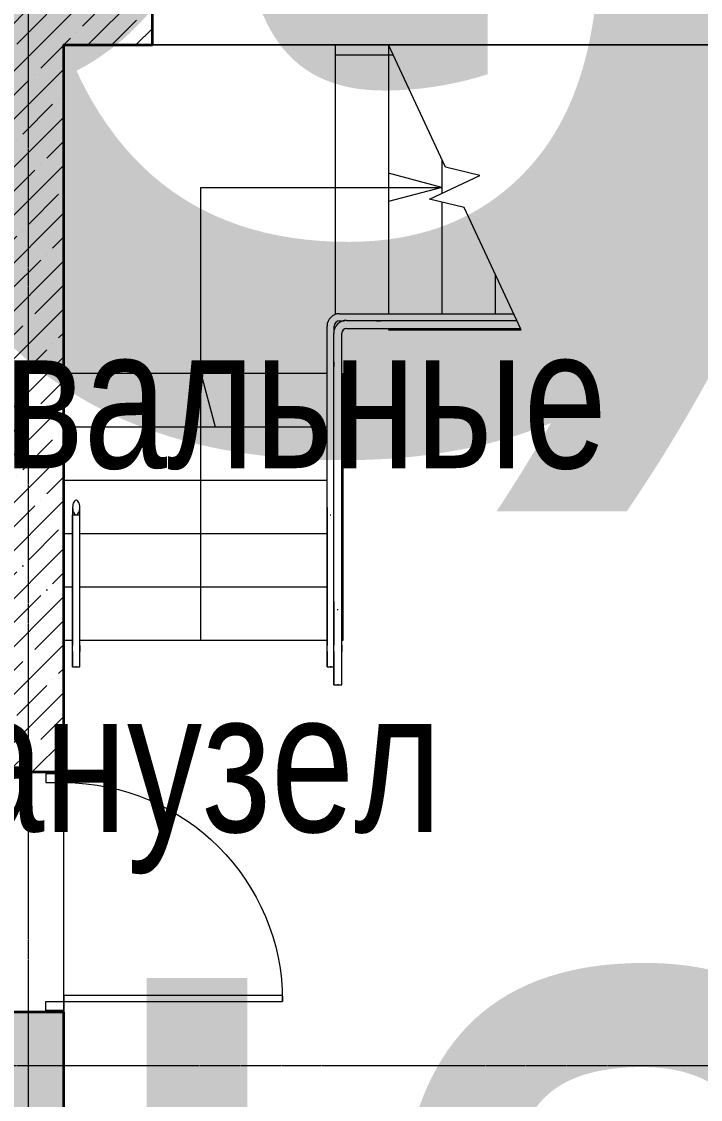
# Model space of a CAD drawing. Header units: millimetres. Extents: x 0 to 168960, y -92093 to 443706.
# Drawn here: x 35904 to 39720, y 146063 to 152119 of the extents above; entities that cross this region are included whole.
import ezdxf
from ezdxf.enums import TextEntityAlignment as Align

# ---------------------------------------------------------------- set-up
doc = ezdxf.new("R2018")
doc.units = ezdxf.units.MM
doc.linetypes.add('HIDDEN', pattern=[0.375, 0.25, -0.125])
doc.linetypes.add('осевая', pattern=[50.8, 31.75, -6.35, 6.35, -6.35])
for name, color, linetype, lineweight in [('_0', 7, 'Continuous', 15), ('АР_Двери', 250, 'Continuous', 9), ('АР_Названия помещений', 124, 'Continuous', 5), ('АР_Номер помещения', 1, 'Continuous', 25), ('АР_Окна БЛОК', 250, 'Continuous', 13), ('АР_Помещения_площадь', 19, 'Continuous', 9), ('АР_Фасад', 7, 'Continuous', 15), ('Верхние поручни', 7, 'Continuous', 9), ('Лестницы', 250, 'Continuous', 13), ('Основная ГКЛ', 250, 'Continuous', 9), ('Перила', 7, 'Continuous', 9), ('Поручни', 7, 'Continuous', 9)]:
    doc.layers.add(name, color=color, linetype=linetype, lineweight=lineweight)
doc.layers.add('АР_Сущ.Несущая стена', color=7, linetype='Continuous')
doc.styles.add('ISOCPEUR', font='isocpeur.ttf', dxfattribs={"height": 175})
doc.styles.get("Standard").update_dxf_attribs({"font": 'arial.ttf'})

# ---------------------------------------------------------------- blocks, each defined once
blk = doc.blocks.new('ОКНО 5110')
at = {"layer": 'АР_Окна БЛОК', "color": 8, "ltscale": 0.1}
for points in [[(150061.5, -76460.3), (144951.5, -76460.3), (144951.5, -76390.3), (150061.5, -76390.3)], [(145021.5, -76460.3), (144951.5, -76460.3), (144951.5, -76390.3), (145021.5, -76390.3)], [(146282.4, -76460.3), (146212.4, -76460.3), (146212.4, -76390.3), (146282.4, -76390.3)], [(147543.3, -76460.3), (147473.3, -76460.3), (147473.3, -76390.3), (147543.3, -76390.3)], [(148802.4, -76460.3), (148732.4, -76460.3), (148732.4, -76390.3), (148802.4, -76390.3)], [(150061.5, -76460.3), (149991.5, -76460.3), (149991.5, -76390.3), (150061.5, -76390.3)]]:
    blk.add_lwpolyline(points, close=True, dxfattribs=at)
for points in [[(146212.4, -76425.3), (145021.5, -76425.3)], [(147473.3, -76425.3), (146282.4, -76425.3)], [(148732.4, -76425.3), (147543.3, -76425.3)], [(149991.5, -76425.3), (148802.4, -76425.3)]]:
    blk.add_lwpolyline(points, dxfattribs=at)
at = {"layer": 'АР_Фасад', "color": 8, "ltscale": 0.1}
blk.add_lwpolyline([(150061.5, -76950.3), (144951.5, -76950.3), (144951.5, -76390.3), (150061.5, -76390.3)], close=True, dxfattribs=at)
blk = doc.blocks.new('Тип верхнего поручня - Верхний поручень_Внутренний_-3833707-1 этаж Клад')
at = {"layer": 'Верхние поручни', "color": 8}
for p, q in [((14229.5, 42339.5), (14229.5, 42093.8)), ((14274.5, 42093.8), (14274.5, 42339.5)), ((14249.6, 42293.8), (14254.3, 42293.8)), ((14229.5, 42058.3), (14229.5, 41971.4)), ((14274.5, 41971.4), (14274.5, 42058.3)), ((14229.5, 41971.4), (14229.5, 41871.4)), ((14274.5, 41871.4), (14274.5, 41971.4)), ((14254.3, 41871.4), (14249.6, 41871.4))]:
    blk.add_line(p, q, dxfattribs=at)
at = {"layer": 'Верхние поручни', "color": 8, "flags": 128}
for points in [[(14229.5, 42058.3), (14229.5, 42061.2), (14229.5, 42064), (14229.5, 42066.9), (14229.5, 42069.8), (14229.5, 42072.7), (14229.5, 42075.5), (14229.5, 42078.3), (14229.5, 42081.1), (14229.5, 42083.8), (14229.5, 42086.5), (14229.5, 42089.1), (14229.5, 42091.7), (14229.5, 42093.8)], [(14274.5, 42093.8), (14274.5, 42091.2), (14274.5, 42088.6), (14274.5, 42086), (14274.5, 42083.3), (14274.5, 42080.5), (14274.5, 42077.8), (14274.5, 42075), (14274.5, 42072.1), (14274.5, 42069.3), (14274.5, 42066.4), (14274.5, 42063.5), (14274.5, 42060.6), (14274.5, 42058.3)]]:
    blk.add_lwpolyline(points, dxfattribs=at)
blk = doc.blocks.new('Тип верхнего поручня - Верхний поручень_Внутренний_-V48-1 этаж Клад')
at = {"layer": 'Верхние поручни', "color": 8}
for p, q in [((14302, 43918.9), (14469.3, 43918.9)), ((14469.3, 43918.9), (14493.1, 43918.9)), ((14493.1, 43918.9), (15258.6, 43918.9)), ((15279.6, 43873.9), (15258.6, 43918.9)), ((14302, 43873.9), (14469.3, 43873.9)), ((14469.3, 43873.9), (14493.1, 43873.9)), ((14493.1, 43873.9), (15279.6, 43873.9)), ((14229.5, 43684.5), (14229.5, 43846.4)), ((14274.5, 43684.5), (14274.5, 43846.4)), ((14229.5, 43659.9), (14229.5, 43684.5)), ((14274.5, 43659.9), (14274.5, 43684.5)), ((14229.5, 42082.8), (14229.5, 43659.9)), ((14274.5, 42082.8), (14274.5, 43659.9)), ((14229.5, 42058.3), (14229.5, 42082.8)), ((14229.5, 41871.4), (14229.5, 42058.3)), ((14274.5, 42058.3), (14274.5, 42082.8)), ((14274.5, 41871.4), (14274.5, 42058.3)), ((14229.5, 41871.4), (14274.5, 41871.4))]:
    blk.add_line(p, q, dxfattribs=at)
for radius in [72.5, 27.5]:
    blk.add_arc((14302, 43846.4), radius, 90, 180, dxfattribs=at)
blk = doc.blocks.new('Тип перил - Перила_Внутренний_-3833727-1 этаж Клад')
at = {"layer": 'Перила', "color": 8}
for p, q in [((14192, 42867.7), (14192, 42092.6)), ((14209.9, 42827.1), (14214.1, 42827.1)), ((14192, 42058.3), (14192, 41971.4)), ((14214.3, 41971.4), (14209.6, 41971.4))]:
    blk.add_line(p, q, dxfattribs=at)
at = {"layer": 'Перила', "color": 8, "flags": 128}
blk.add_lwpolyline([(14192, 42058.3), (14192, 42061.1), (14192, 42063.8), (14192, 42066.6), (14192, 42069.4), (14192, 42072.2), (14192, 42074.9), (14192, 42077.6), (14192, 42080.3), (14192, 42082.9), (14192, 42085.5), (14192, 42088.1), (14192, 42090.6), (14192, 42092.6)], dxfattribs=at)
blk = doc.blocks.new('Тип перил - Перила_Внутренний_-V49-1 этаж Клад')
at = {"layer": 'Перила', "color": 8}
for p, q in [((14262, 43956.4), (14469.3, 43956.4)), ((14262, 43916.4), (14289.4, 43916.4)), ((14469.3, 43956.4), (14493.1, 43956.4)), ((14469.3, 43916.4), (14493.1, 43916.4)), ((14493.1, 43956.4), (15241.1, 43956.4)), ((15258.6, 43918.9), (15241.1, 43956.4)), ((14192, 43684.5), (14192, 43886.4)), ((14232, 43858.9), (14232, 43886.4)), ((14192, 43659.9), (14192, 43684.5)), ((14232, 43659.9), (14232, 43684.5)), ((14192, 42082.8), (14192, 43659.9)), ((14192, 42058.3), (14192, 42082.8)), ((14192, 41971.4), (14192, 42058.3)), ((14192, 41971.4), (14229.5, 41971.4))]:
    blk.add_line(p, q, dxfattribs=at)
for radius in [70, 30]:
    blk.add_arc((14262, 43886.4), radius, 90, 180, dxfattribs=at)
blk = doc.blocks.new('Ограждение - Ограждение-3834135-1 этаж Клад')
at = {"layer": 'Перила', "color": 8}
for p, q in [((12762, 42867.7), (12762, 42092.6)), ((12802, 42092.6), (12802, 42867.7)), ((12762, 42058.3), (12762, 41971.4)), ((12802, 41971.4), (12802, 42058.3)), ((12784.3, 41971.4), (12779.6, 41971.4))]:
    blk.add_line(p, q, dxfattribs=at)
at = {"layer": 'Перила', "color": 8, "flags": 128}
for points in [[(12762, 42058.3), (12762, 42061.1), (12762, 42063.8), (12762, 42066.6), (12762, 42069.4), (12762, 42072.2), (12762, 42074.9), (12762, 42077.6), (12762, 42080.3), (12762, 42082.9), (12762, 42085.5), (12762, 42088.1), (12762, 42090.6), (12762, 42092.6)], [(12802, 42092.6), (12802, 42090.1), (12802, 42087.6), (12802, 42085), (12802, 42082.4), (12802, 42079.8), (12802, 42077.1), (12802, 42074.4), (12802, 42071.6), (12802, 42068.9), (12802, 42066.1), (12802, 42063.3), (12802, 42060.5), (12802, 42058.3)]]:
    blk.add_lwpolyline(points, dxfattribs=at)
at = {"layer": 'Поручни', "color": 8, "flags": 128}
for points in [[(12802, 42867.7), (12801.5, 42876.2), (12800.2, 42884.3), (12798.2, 42891.7), (12795.4, 42898), (12792, 42903), (12788.2, 42906.5), (12784.1, 42908.3), (12779.9, 42908.3), (12775.8, 42906.5), (12772, 42903), (12768.6, 42898), (12765.8, 42891.7), (12763.7, 42884.3), (12762.4, 42876.2), (12762, 42867.7)], [(12762, 42867.7), (12762.4, 42859.2), (12763.7, 42851.1), (12765.8, 42843.7), (12768.6, 42837.4), (12772, 42832.4), (12775.8, 42828.9), (12779.9, 42827.1), (12784.1, 42827.1), (12788.2, 42828.9), (12792, 42832.4), (12795.4, 42837.4), (12798.2, 42843.7), (12800.2, 42851.1), (12801.5, 42859.2), (12802, 42867.7)]]:
    blk.add_lwpolyline(points, dxfattribs=at)
blk = doc.blocks.new('Тип перил - Перила_Внутренний_-3834719-1 этаж Клад')
at = {"layer": 'Перила', "color": 8}
for p, q in [((12762, 42867.7), (12762, 42092.6)), ((12802, 42092.6), (12802, 42867.7)), ((12762, 42058.3), (12762, 41971.4)), ((12802, 41971.4), (12802, 42058.3)), ((12784.3, 41971.4), (12779.6, 41971.4))]:
    blk.add_line(p, q, dxfattribs=at)
at = {"layer": 'Перила', "color": 8, "flags": 128}
for points in [[(12802, 42867.7), (12801.5, 42876.2), (12800.2, 42884.3), (12798.2, 42891.7), (12795.4, 42898), (12792, 42903), (12788.2, 42906.5), (12784.1, 42908.3), (12779.9, 42908.3), (12775.8, 42906.5), (12772, 42903), (12768.6, 42898), (12765.8, 42891.7), (12763.7, 42884.3), (12762.4, 42876.2), (12762, 42867.7)], [(12762, 42867.7), (12762.4, 42859.2), (12763.7, 42851.1), (12765.8, 42843.7), (12768.6, 42837.4), (12772, 42832.4), (12775.8, 42828.9), (12779.9, 42827.1), (12784.1, 42827.1), (12788.2, 42828.9), (12792, 42832.4), (12795.4, 42837.4), (12798.2, 42843.7), (12800.2, 42851.1), (12801.5, 42859.2), (12802, 42867.7)], [(12762, 42058.3), (12762, 42061.1), (12762, 42063.8), (12762, 42066.6), (12762, 42069.4), (12762, 42072.2), (12762, 42074.9), (12762, 42077.6), (12762, 42080.3), (12762, 42082.9), (12762, 42085.5), (12762, 42088.1), (12762, 42090.6), (12762, 42092.6)], [(12802, 42092.6), (12802, 42090.1), (12802, 42087.6), (12802, 42085), (12802, 42082.4), (12802, 42079.8), (12802, 42077.1), (12802, 42074.4), (12802, 42071.6), (12802, 42068.9), (12802, 42066.1), (12802, 42063.3), (12802, 42060.5), (12802, 42058.3)]]:
    blk.add_lwpolyline(points, dxfattribs=at)
blk = doc.blocks.new('Тип перил - Перила_Внутренний_-V50-1 этаж Клад')
at = {"layer": 'Перила', "color": 8}
for p, q in [((12762, 42826.9), (12802, 42826.9)), ((12762, 42082.8), (12762, 42826.9)), ((12802, 42082.8), (12802, 42826.9)), ((12762, 42058.3), (12762, 42082.8)), ((12762, 41971.4), (12762, 42058.3)), ((12802, 42058.3), (12802, 42082.8)), ((12802, 41971.4), (12802, 42058.3)), ((12762, 41971.4), (12802, 41971.4))]:
    blk.add_line(p, q, dxfattribs=at)
blk = doc.blocks.new('A$C56e3f236')
at = {"layer": 'Лестницы', "color": 8}
for p, q in [((1545, 0), (1545, -1510)), ((1845, 0), (1845, -1510)), ((2165.2, -686.7), (1845, 0)), ((2145, -643.4), (2145, -834.1)), ((2145, -800), (1845, -719.6)), ((2359.7, -734), (2165.2, -686.7)), ((2076.4, -866), (2359.7, -734)), ((790, -800), (2145, -800)), ((790, -2145), (790, -800)), ((2145, -800), (1845, -880.4)), ((2270.9, -913.3), (2076.4, -866)), ((2145, -882.7), (2145, -1510)), ((2566.6, -1547.5), (2270.9, -913.3)), ((2445, -1286.7), (2445, -1510)), ((1845, -1592.5), (1845, -1600)), ((1845, -1600), (2145, -1600)), ((2145, -1592.5), (2145, -1600)), ((2145, -1600), (2445, -1600)), ((2445, -1592.5), (2445, -1600)), ((2445, -1600), (2591.1, -1600)), ((2591.1, -1600), (2587.6, -1592.5)), ((20, -1845), (1500, -1845)), ((790, -1845), (709.6, -2145)), ((790, -1845), (870.4, -2145)), ((1590, -2145), (1590, -1845)), ((20, -2145), (1500, -2145)), ((790, -2445), (790, -2145)), ((1582.5, -2145), (1590, -2145)), ((1590, -2445), (1590, -2145)), ((20, -2445), (1500, -2445)), ((790, -2745), (790, -2445)), ((1582.5, -2445), (1590, -2445)), ((1590, -2745), (1590, -2445)), ((20, -2745), (70, -2745)), ((110, -2745), (1500, -2745)), ((790, -3045), (790, -2745)), ((1582.5, -2745), (1590, -2745)), ((1590, -3045), (1590, -2745)), ((20, -3045), (70, -3045)), ((110, -3045), (1500, -3045)), ((790, -3345), (790, -3045)), ((1582.5, -3045), (1590, -3045)), ((1590, -3345), (1590, -3045)), ((20, -3345), (70, -3345)), ((110, -3345), (1500, -3345)), ((1582.5, -3345), (1590, -3345))]:
    blk.add_line(p, q, dxfattribs=at)
for name in ['Тип перил - Перила_Внутренний_-V49-1 этаж Клад', 'Тип верхнего поручня - Верхний поручень_Внутренний_-V48-1 этаж Клад', 'Ограждение - Ограждение-3834135-1 этаж Клад', 'Тип перил - Перила_Внутренний_-3834719-1 этаж Клад', 'Тип перил - Перила_Внутренний_-3833727-1 этаж Клад', 'Тип перил - Перила_Внутренний_-V50-1 этаж Клад', 'Тип верхнего поручня - Верхний поручень_Внутренний_-3833707-1 этаж Клад']:
    blk.add_blockref(name, (-12692, -45466.4), dxfattribs=at)
blk = doc.blocks.new('1 этаж')
at = {"layer": 'АР_Сущ.Несущая стена', "lineweight": 5, "ltscale": 10000}
h = blk.add_hatch(dxfattribs=at)
h.set_pattern_fill('ANSI35', color=8, scale=30)
h.set_pattern_definition([(45, (-223293.5, 82888.7), (-134.70384, 134.70384), []), (45, (-223158.8, 82888.7), (-134.70384, 134.70384), [238.125, -47.625, 0, -47.625])])
h.paths.add_polyline_path([(-78342, 6108.9), (-79035.2, 6108.9), (-79035.2, 1853.6), (-78840.2, 1853.6), (-78840.2, 5938.4), (-78358.4, 5938.4), (-78358.4, 5940.3), (-78342, 5940.3)])
h.paths.add_polyline_path([(-78342, 6498.4), (-79035.2, 6498.4), (-79035.2, 6108.9), (-78342, 6108.9)])
h.paths.add_polyline_path([(-79035.2, 6498.4), (-80432, 6498.4), (-80432, 6428.4), (-80432, 6108.9), (-79035.2, 6108.9)])
h.paths.add_polyline_path([(-79035.2, 6108.9), (-80432, 6108.9), (-80432, 5938.4), (-79230.2, 5938.4), (-79230.2, 1853.6), (-79035.2, 1853.6)])
h = blk.add_hatch(dxfattribs=at)
h.set_pattern_fill('ANSI35', color=8, scale=30)
h.set_pattern_definition([(45, (-223293.5, 159181.56), (-134.70384, 134.70384), []), (45, (-223158.8, 159181.56), (-134.70384, 134.70384), [238.125, -47.625, 0, -47.625])])
h.paths.add_polyline_path([(-81320.2, 13.6), (-81320.2, 403.6), (-102582, 403.6), (-102582, 13.6)])
h.paths.add_polyline_path([(-80040.2, 403.6), (-80040.2, 13.6), (-79230.2, 13.6), (-79230.2, -1404), (-78840.2, -1404), (-78840.2, 503.6), (-79230.2, 503.6), (-79230.2, 403.6)])
at = {"layer": 'АР_Сущ.Несущая стена', "color": 8, "lineweight": 35}
blk.add_lwpolyline([(-78342, 5938.4), (-78342, 6498.4), (-80432, 6498.4), (-80432, 5938.4), (-79230.2, 5938.4), (-79230.2, 1853.6), (-78840.2, 1853.6), (-78840.2, 5938.4)], close=True, dxfattribs=at)
blk.add_lwpolyline([(-79230.2, 13.6), (-79230.2, -1404), (-78840.2, -1404), (-78840.2, 503.6), (-79230.2, 503.6), (-79230.2, 403.6)], dxfattribs=at)
at = {"layer": 'АР_Сущ.Несущая стена', "color": 8}
for name, p in [('ОКНО 5110', (-223293.5, 82888.7)), ('A$C56e3f236', (-78860.2, 5938.4))]:
    blk.add_blockref(name, p, dxfattribs=at)
blk = doc.blocks.new('*U294')
at = {"layer": 'АР_Номер помещения', "color": 8}
blk.add_circle((-20085.7, 5590.8), 400, dxfattribs=at)
at = {"layer": 'АР_Помещения_площадь', "color": 8}
blk.add_line((-19684.8, 4618.6), (-20107.1, 4618.6), dxfattribs=at)
at = {"color": 8, "style": 'ISOCPEUR', "width": 0.7, "flags": 1}
blk.add_attdef('КАТЕГОРИЯ', (-499.2, -2092.2), '', height=250, dxfattribs=at)
at = {"layer": 'АР_Номер помещения', "color": 8, "style": 'ISOCPEUR', "width": 0.7}
blk.add_attdef('НОМЕР_ПОМЕЩЕНИЯ', text='', height=300, dxfattribs=at).set_placement((-20085.7, 5590.8), align=Align.MIDDLE_CENTER)
at = {"layer": 'АР_Помещения_площадь', "color": 8, "style": 'ISOCPEUR', "width": 0.7}
blk.add_attdef('ПЛОЩАДЬ_ПОМЕЩЕНИЯ', text='', height=200, dxfattribs=at).set_placement((-19679.9, 4865.1), align=Align.MIDDLE_RIGHT)
at = {"layer": 'АР_Помещения_площадь', "color": 8, "lineweight": 30, "width": 0.7, "flags": 104}
blk.add_attdef('ИМЯ_ПОМЕЩЕНИЯ', text='', height=100, dxfattribs=at).set_placement((157.6, 1217.1), align=Align.MIDDLE_CENTER)
blk = doc.blocks.new('*U49')
at = {"layer": 'АР_Номер помещения', "color": 8}
blk.add_circle((-21028.5, 5308), 400, dxfattribs=at)
at = {"layer": 'АР_Помещения_площадь', "color": 8}
blk.add_line((-19658.7, 5094.3), (-20081.1, 5094.3), dxfattribs=at)
at = {"color": 8, "style": 'ISOCPEUR', "width": 0.7, "flags": 1}
blk.add_attdef('КАТЕГОРИЯ', (-499.2, -2092.2), '', height=250, dxfattribs=at)
at = {"layer": 'АР_Номер помещения', "color": 8, "style": 'ISOCPEUR', "width": 0.7}
blk.add_attdef('НОМЕР_ПОМЕЩЕНИЯ', text='', height=300, dxfattribs=at).set_placement((-21028.5, 5308), align=Align.MIDDLE_CENTER)
at = {"layer": 'АР_Помещения_площадь', "color": 8, "style": 'ISOCPEUR', "width": 0.7}
blk.add_attdef('ПЛОЩАДЬ_ПОМЕЩЕНИЯ', text='', height=200, dxfattribs=at).set_placement((-19653.8, 5340.8), align=Align.MIDDLE_RIGHT)
at = {"layer": 'АР_Помещения_площадь', "color": 8, "lineweight": 30, "width": 0.7, "flags": 104}
blk.add_attdef('ИМЯ_ПОМЕЩЕНИЯ', text='', height=100, dxfattribs=at).set_placement((157.6, 1217.1), align=Align.MIDDLE_CENTER)
blk = doc.blocks.new('*U263')
at = {"color": 8, "style": 'ISOCPEUR', "width": 0.7, "flags": 1}
blk.add_attdef('КАТЕГОРИЯ', (-499.2, -2092.2), '', height=250, dxfattribs=at)
at = {"layer": 'АР_Номер помещения', "color": 8, "style": 'ISOCPEUR', "width": 0.7}
blk.add_attdef('НОМЕР_ПОМЕЩЕНИЯ', text='', height=300, dxfattribs=at).set_placement((-13637.9, 3341.8), align=Align.MIDDLE_CENTER)
at = {"layer": 'АР_Помещения_площадь', "color": 8, "lineweight": 30, "width": 0.7, "flags": 104}
blk.add_attdef('ИМЯ_ПОМЕЩЕНИЯ', text='', height=100, dxfattribs=at).set_placement((157.6, 1217.1), align=Align.MIDDLE_CENTER)
at = {"layer": 'АР_Помещения_площадь', "color": 8, "style": 'ISOCPEUR', "width": 0.7}
blk.add_attdef('ПЛОЩАДЬ_ПОМЕЩЕНИЯ', text='', height=200, dxfattribs=at).set_placement((-6963, 838.3), align=Align.MIDDLE_RIGHT)
blk = doc.blocks.new('*U311')
at = {"color": 8, "style": 'ISOCPEUR', "width": 0.7, "flags": 1}
blk.add_attdef('КАТЕГОРИЯ', (-499.2, -2092.2), '', height=250, dxfattribs=at)
at = {"layer": 'АР_Номер помещения', "color": 8, "style": 'ISOCPEUR', "width": 0.7}
blk.add_attdef('НОМЕР_ПОМЕЩЕНИЯ', text='', height=300, dxfattribs=at).set_placement((-16203.8, 3280.4), align=Align.MIDDLE_CENTER)
at = {"layer": 'АР_Помещения_площадь', "color": 8, "style": 'ISOCPEUR', "width": 0.7}
blk.add_attdef('ПЛОЩАДЬ_ПОМЕЩЕНИЯ', text='', height=200, dxfattribs=at).set_placement((-14647.4, 3306.5), align=Align.MIDDLE_RIGHT)
at = {"layer": 'АР_Помещения_площадь', "color": 8, "lineweight": 30, "width": 0.7, "flags": 104}
blk.add_attdef('ИМЯ_ПОМЕЩЕНИЯ', text='', height=100, dxfattribs=at).set_placement((157.6, 1217.1), align=Align.MIDDLE_CENTER)
blk = doc.blocks.new('*U376')
at = {"color": 8, "style": 'ISOCPEUR', "width": 0.7, "flags": 1}
blk.add_attdef('КАТЕГОРИЯ', (-499.2, -2092.2), '', height=250, dxfattribs=at)
at = {"layer": 'АР_Номер помещения', "color": 8, "style": 'ISOCPEUR', "width": 0.7}
blk.add_attdef('НОМЕР_ПОМЕЩЕНИЯ', text='', height=300, dxfattribs=at).set_placement((-26406.1, 7422.6), align=Align.MIDDLE_CENTER)
at = {"layer": 'АР_Помещения_площадь', "color": 8, "style": 'ISOCPEUR', "width": 0.7}
blk.add_attdef('ПЛОЩАДЬ_ПОМЕЩЕНИЯ', text='', height=200, dxfattribs=at).set_placement((-26002.6, 8281.8), align=Align.MIDDLE_RIGHT)
at = {"layer": 'АР_Помещения_площадь', "color": 8, "lineweight": 30, "width": 0.7, "flags": 104}
blk.add_attdef('ИМЯ_ПОМЕЩЕНИЯ', text='', height=100, dxfattribs=at).set_placement((157.6, 1217.1), align=Align.MIDDLE_CENTER)
blk = doc.blocks.new('*U399')
at = {"layer": 'АР_Двери', "color": 8}
for points in [[(50, 1230), (85, 1230), (85, 0), (50, 0)], [(50, 0), (0, 0), (0, -100), (50, -100)], [(1280, 0), (1330, 0), (1330, -100), (1280, -100)]]:
    blk.add_lwpolyline(points, close=True, dxfattribs=at)
blk.add_arc((50, 0), 1230, 0, 90, dxfattribs=at)
at = {"layer": 'Основная ГКЛ', "color": 8, "linetype": 'HIDDEN', "ltscale": 5}
for p, q in [((-10, 0), (-10, -100)), ((1340, -100), (1340, 0))]:
    blk.add_line(p, q, dxfattribs=at)

msp = doc.modelspace()

# ---------------------------------------------------------------- linework, layer by layer
at = {"layer": '_0', "linetype": 'осевая', "ltscale": 0.3}
for p, q in [((35943.71, 133153.426), (35943.71, 153653.426)), ((1843.71, 146253.426), (70093.71, 146253.426))]:
    msp.add_line(p, q, dxfattribs=at)
at = {"layer": '_0'}
for q in [(37666.281, 151931.619), (37992.558, 151931.619)]:
    msp.add_line((37666.281, 151931.619), q, dxfattribs=at)
msp.add_lwpolyline([(42251.281, 151687.97), (42251.281, 143328.809), (41238.012, 143328.809), (41238.012, 143229.209), (41838.012, 143229.209), (41838.013, 136847.801), (36141.281, 136847.801), (36141.281, 141737.28), (36415.98, 141737.28), (36415.98, 142637.28), (36141.281, 142637.28), (36141.281, 144730.541), (36531.676, 144730.541), (36531.676, 145589.605), (36141.281, 145599.328), (36141.281, 151987.97), (41951.281, 151987.97), (41951.281, 151687.97)], close=True, dxfattribs=at)

# ---------------------------------------------------------------- block references
ref = msp.add_blockref('*U311', (30978.428, 209384.592), dxfattribs=at)
lines = msp.add_mtext('\\W0.8000;Коридор с рекреацией (начальная школа)', dxfattribs={"layer": 'АР_Названия помещений', "color": 8, "insert": (13247.658, 213506.369), "char_height": 8048.69636, "width": 2250.92113, "attachment_point": 1})
ref.add_attrib('ИМЯ_ПОМЕЩЕНИЯ', '', (13247.658, 213506.369), dxfattribs={"flags": 104}).embed_mtext(lines)
ref = msp.add_blockref('*U376', (50201.224, 200400.52), dxfattribs=at)
lines = msp.add_mtext('\\W0.8000;Кабинет иностранного языка с возможностью\\P деления трансформируемой перегородкой на два\\P помещения (начальная школа)', dxfattribs={"layer": 'АР_Названия помещений', "color": 8, "insert": (27156.094, 205742.286), "char_height": 12899.00703, "width": 1974.98425, "attachment_point": 1})
ref.add_attrib('ИМЯ_ПОМЕЩЕНИЯ', '', (27156.094, 205742.286), dxfattribs={"flags": 104}).embed_mtext(lines)
msp.add_blockref('1 этаж', (114981.437, 146049.525), dxfattribs=at)
ref = msp.add_blockref('*U49', (54048.803, 145999.284), dxfattribs=at)
ref.add_attrib('НОМЕР_ПОМЕЩЕНИЯ', '140', dxfattribs={"layer": 'АР_Номер помещения', "color": 8, "height": 300, "style": 'ISOCPEUR', "width": 0.7}).set_placement((33020.294, 151307.237), align=Align.MIDDLE_CENTER)
lines = msp.add_mtext('\\W0.8000;Раздевальные', dxfattribs={"layer": 'АР_Названия помещений', "color": 8, "insert": (33425.468, 150398.37), "char_height": 788.3911, "width": 1779.62855, "attachment_point": 1})
ref.add_attrib('ИМЯ_ПОМЕЩЕНИЯ', '', (33425.468, 150398.37), dxfattribs={"flags": 104}).embed_mtext(lines)
ref.add_attrib('ПЛОЩАДЬ_ПОМЕЩЕНИЯ', '11.66', dxfattribs={"layer": 'АР_Помещения_площадь', "color": 8, "height": 200, "style": 'ISOCPEUR', "width": 0.7}).set_placement((34394.962, 151340.075), align=Align.MIDDLE_RIGHT)
ref = msp.add_blockref('*U294', (54638.595, 143854.431), dxfattribs=at)
ref.add_attrib('НОМЕР_ПОМЕЩЕНИЯ', '141', dxfattribs={"layer": 'АР_Номер помещения', "color": 8, "height": 300, "style": 'ISOCPEUR', "width": 0.7}).set_placement((34552.914, 149445.228), align=Align.MIDDLE_CENTER)
lines = msp.add_mtext('\\W0.8000;Санузел', dxfattribs={"layer": 'АР_Названия помещений', "color": 8, "insert": (34953.083, 148354.776), "char_height": 788.3911, "width": 2166.18063, "attachment_point": 1})
ref.add_attrib('ИМЯ_ПОМЕЩЕНИЯ', '', (34953.083, 148354.776), dxfattribs={"flags": 104}).embed_mtext(lines)
ref.add_attrib('ПЛОЩАДЬ_ПОМЕЩЕНИЯ', '2.13', dxfattribs={"layer": 'АР_Помещения_площадь', "color": 8, "height": 200, "style": 'ISOCPEUR', "width": 0.7}).set_placement((34958.717, 148719.568), align=Align.MIDDLE_RIGHT)
ref = msp.add_blockref('*U263', (33585.811, 145999.284), dxfattribs=at)
lines = msp.add_mtext('\\W0.8000;Гимнастическтй зал', dxfattribs={"layer": 'АР_Названия помещений', "color": 8, "insert": (22559.977, 148140.902), "char_height": 6015.91602, "width": 1460.36286, "attachment_point": 1})
ref.add_attrib('ИМЯ_ПОМЕЩЕНИЯ', '', (22559.977, 148140.902), dxfattribs={"flags": 104}).embed_mtext(lines)
at = {"layer": '_0', "linetype": 'Continuous', "ltscale": 2, "xscale": -1, "rotation": 270}
msp.add_blockref('*U399', (36141.281, 146563.03), dxfattribs=at)

doc.saveas('drawing.dxf')
